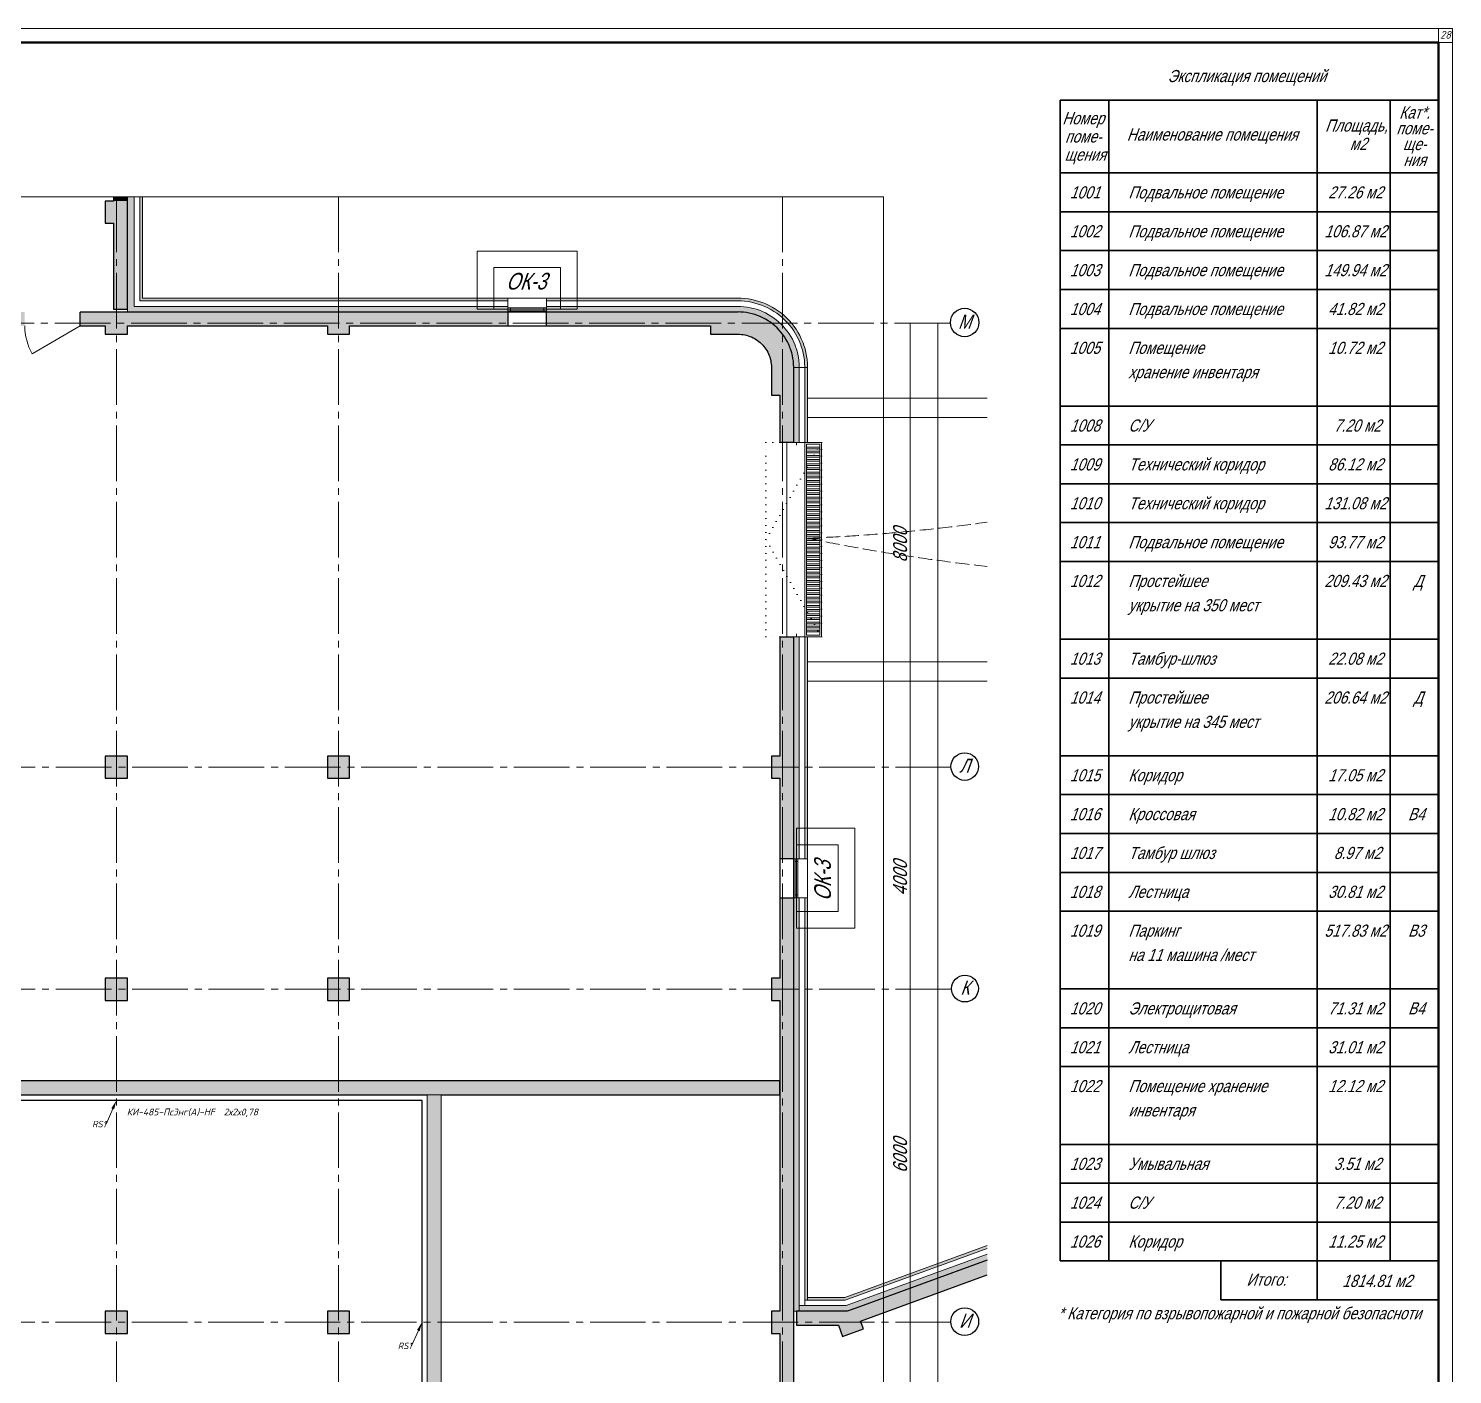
# Model space of a CAD drawing. Header units: millimetres. Extents: x 1949 to 134543, y 1145 to 48705.
# Drawn here: x 28988 to 49509, y 15386 to 34785 of the extents above; entities that cross this region are included whole.
import ezdxf
from ezdxf import colors
from ezdxf.entities.mleader import LeaderData, LeaderLine
from ezdxf.math import Vec2, Vec3

# ---------------------------------------------------------------- set-up
doc = ezdxf.new("R2010")
doc.units = ezdxf.units.MM
for name, pattern in [('CONTINUA', [0]), ('LTYPE_2', [270, 200, -70]), ('LTYPE_5', [1100, 800, -100, 100, -100]), ('LTYPE_9', [100, 0, -100]), ('штриховая', [0.75, 0.5, -0.25])]:
    doc.linetypes.add(name, pattern=pattern)
doc.layers.add('.', color=7, linetype='Continuous', lineweight=50)
for name, color, linetype, lineweight, true_color in [('STANDARD', 18, 'Continuous', 25, 0x000000), ('Общий01', 18, 'Continuous', 13, 0x000000), ('Стена', 18, 'Continuous', 50, 0x000000)]:
    doc.layers.add(name, color=color, linetype=linetype, lineweight=lineweight, true_color=true_color)
doc.layers.add('АГПТ', color=7, linetype='Continuous')
doc.styles.add('ARIAL', font='arial.ttf')
doc.styles.add('ARIALUNICODEMS', font='ARIALUNI.ttf')
doc.styles.add('GOST-2.304_Type-B_italic', font='GOST_Common Italic.ttf')
doc.styles.get("Standard").update_dxf_attribs({"font": 'arial.ttf'})

# ---------------------------------------------------------------- blocks, each defined once
blk = doc.blocks.new('*U220')
at = {"lineweight": 0}
blk.add_lwpolyline([(-1184, -5), (5, -5), (5, 836), (-1184, 836)], close=True, dxfattribs=at)
at = {"color": 0, "linetype": 'Continuous', "lineweight": 50}
blk.add_lwpolyline([(-1164, 831), (0, 831), (0, 0), (-1164, 0)], close=True, dxfattribs=at)

msp = doc.modelspace()

# ---------------------------------------------------------------- hatches: boundary and pattern name
at = {"layer": '.', "lineweight": 15}
h = msp.add_hatch(color=252, dxfattribs=at)
h.dxf.hatch_style = 1
h.paths.add_polyline_path([(34935, 10058), (34735, 10058), (34735, 9738), (34735, 9618), (34935, 9618)])
h.paths.add_polyline_path([(34735, 10058), (34935, 10058), (34935, 11338), (34735, 11338)])
h.paths.add_polyline_path([(34935, 19418), (34735, 19418), (34735, 11338), (34935, 11338)])
at = {"layer": 'Стена', "linetype": 'Continuous', "lineweight": 5}
for points in [[(30415, 32298), (30095, 32298), (30095, 31978), (30415, 31978)], [(30215, 32362), (30215, 32298), (30415, 32298), (30415, 32362)], [(30415, 32362), (30415, 30778), (30511, 30778), (30511, 32362)], [(30591, 32362), (30591, 30898), (30631, 30898), (30631, 32362)], [(30415, 30738), (30415, 31978), (30215, 31978), (30215, 30738)], [(40175, 29907), (40175, 29898), (40215, 29898), (40215, 29907), (40213, 29959), (40209, 30012), (40201, 30063), (40191, 30115), (40179, 30166), (40163, 30216), (40154, 30240), (40145, 30265), (40125, 30313), (40102, 30360), (40077, 30406), (40049, 30451), (40019, 30493), (39987, 30535), (39952, 30574), (39916, 30612), (39878, 30648), (39837, 30681), (39796, 30713), (39752, 30742), (39707, 30769), (39661, 30794), (39614, 30816), (39565, 30835), (39515, 30852), (39465, 30867), (39414, 30879), (39363, 30888), (39311, 30894), (39258, 30898), (39215, 30899), (39215, 30859), (39257, 30858), (39307, 30854), (39357, 30848), (39406, 30839), (39455, 30828), (39503, 30814), (39551, 30798), (39598, 30779), (39643, 30758), (39688, 30734), (39731, 30708), (39772, 30680), (39813, 30650), (39851, 30618), (39888, 30583), (39923, 30547), (39956, 30509), (39987, 30470), (40016, 30428), (40042, 30386), (40067, 30342), (40089, 30297), (40108, 30250), (40117, 30227), (40125, 30203), (40140, 30155), (40152, 30106), (40162, 30057), (40169, 30007), (40173, 29957)], [(30095, 30378), (30415, 30378), (30415, 30698), (30095, 30698)], [(30415, 30498), (33295, 30498), (33295, 30698), (30415, 30698)], [(33295, 30378), (33615, 30378), (33615, 30698), (33295, 30698)], [(38815, 30378), (39215, 30378), (39215, 30698), (38815, 30698)], [(40015, 29905), (40015, 29898), (40095, 29898), (40095, 29906), (40093, 29952), (40089, 29998), (40083, 30044), (40074, 30089), (40063, 30134), (40050, 30178), (40042, 30199), (40034, 30221), (40016, 30263), (39996, 30305), (39973, 30345), (39949, 30384), (39922, 30422), (39894, 30458), (39864, 30493), (39832, 30526), (39798, 30558), (39763, 30587), (39726, 30615), (39688, 30641), (39648, 30665), (39607, 30686), (39566, 30706), (39523, 30723), (39479, 30738), (39435, 30751), (39390, 30761), (39345, 30769), (39299, 30775), (39253, 30778), (39215, 30779), (39215, 30699), (39250, 30698), (39291, 30695), (39333, 30690), (39374, 30683), (39415, 30673), (39455, 30662), (39495, 30648), (39534, 30632), (39572, 30615), (39609, 30595), (39645, 30573), (39679, 30550), (39713, 30525), (39745, 30498), (39776, 30469), (39805, 30439), (39832, 30407), (39858, 30374), (39882, 30340), (39904, 30305), (39925, 30268), (39943, 30230), (39959, 30192), (39966, 30172), (39974, 30152), (39986, 30112), (39996, 30072), (40004, 30030), (40010, 29989), (40014, 29947)], [(40015, 29898), (40015, 29905), (40014, 29947), (40010, 29989), (40004, 30030), (39996, 30072), (39986, 30112), (39974, 30152), (39966, 30172), (39959, 30192), (39943, 30230), (39925, 30268), (39904, 30305), (39882, 30340), (39858, 30374), (39832, 30407), (39805, 30439), (39776, 30469), (39745, 30498), (39713, 30525), (39679, 30550), (39645, 30573), (39609, 30595), (39572, 30615), (39534, 30632), (39495, 30648), (39455, 30662), (39415, 30673), (39374, 30683), (39333, 30690), (39291, 30695), (39250, 30698), (39215, 30699), (39215, 30378), (39236, 30378), (39261, 30376), (39286, 30373), (39310, 30369), (39335, 30363), (39359, 30356), (39383, 30348), (39406, 30339), (39429, 30328), (39451, 30316), (39473, 30303), (39494, 30289), (39514, 30274), (39533, 30258), (39551, 30241), (39569, 30223), (39585, 30204), (39601, 30184), (39615, 30163), (39628, 30142), (39641, 30120), (39652, 30097), (39661, 30074), (39666, 30063), (39670, 30051), (39677, 30027), (39684, 30002), (39688, 29978), (39692, 29953), (39694, 29928), (39695, 29903), (39695, 29898)], [(39695, 29898), (39695, 29498), (40015, 29498), (40015, 29898)], [(30095, 23978), (30415, 23978), (30415, 24298), (30095, 24298)], [(33295, 23978), (33615, 23978), (33615, 24298), (33295, 24298)], [(39695, 23978), (40015, 23978), (40015, 24298), (39695, 24298)], [(30095, 20778), (30415, 20778), (30415, 21098), (30095, 21098)], [(33295, 20778), (33615, 20778), (33615, 21098), (33295, 21098)], [(39695, 20778), (40015, 20778), (40015, 21098), (39695, 21098)], [(39815, 16298), (40015, 16298), (40015, 20778), (39815, 20778)], [(27695, 19418), (39815, 19418), (39815, 19618), (27695, 19618)], [(42804, 17203), (42804, 17213), (42804, 17246), (40751, 16498), (40758, 16458)], [(42804, 17033), (42804, 17052), (42804, 17118), (40772, 16378), (40787, 16298)], [(40815, 16096), (42804, 16820), (42804, 17033), (40815, 16309)], [(40215, 16458), (40758, 16458), (40751, 16498), (40215, 16498)], [(30095, 15978), (30415, 15978), (30415, 16298), (30095, 16298)], [(33295, 15978), (33615, 15978), (33615, 16298), (33295, 16298)], [(39695, 15978), (40015, 15978), (40015, 16298), (39695, 16298)], [(40815, 16298), (40055, 16298), (40055, 16098), (40815, 16098)], [(40095, 16298), (40787, 16298), (40772, 16378), (40095, 16378)], [(40015, 11498), (40015, 15978), (39815, 15978), (39815, 11498)]]:
    msp.add_hatch(color=252, dxfattribs=at).paths.add_polyline_path(points)
h = msp.add_hatch(color=252, dxfattribs=at)
h.paths.add_polyline_path([(30591, 30858), (35895, 30858), (35895, 30898), (30591, 30898)])
h.paths.add_polyline_path([(36455, 30898), (36455, 30858), (39215, 30858), (39215, 30898)])
h = msp.add_hatch(color=252, dxfattribs=at)
h.paths.add_polyline_path([(25615, 30498), (28935, 30498), (28935, 30698), (25615, 30698)])
h.paths.add_polyline_path([(29735, 30698), (29735, 30498), (30095, 30498), (30095, 30698)])
h = msp.add_hatch(color=252, dxfattribs=at)
h.paths.add_polyline_path([(30415, 30698), (35895, 30698), (35895, 30778), (30415, 30778)])
h.paths.add_polyline_path([(36455, 30778), (36455, 30698), (39215, 30698), (39215, 30778)])
h = msp.add_hatch(color=252, dxfattribs=at)
h.paths.add_polyline_path([(36455, 30498), (38815, 30498), (38815, 30698), (36455, 30698)])
h.paths.add_polyline_path([(35895, 30498), (35895, 30698), (33615, 30698), (33615, 30498)])
h = msp.add_hatch(color=252, dxfattribs=at)
h.paths.add_polyline_path([(40015, 22258), (40015, 16298), (40095, 16298), (40095, 22258)])
h.paths.add_polyline_path([(40095, 28819), (40095, 29898), (40015, 29898), (40015, 28819)])
h.paths.add_polyline_path([(40095, 22818), (40095, 26019), (40015, 26019), (40015, 22818)])
h = msp.add_hatch(color=252, dxfattribs=at)
h.paths.add_polyline_path([(40175, 22258), (40175, 16458), (40215, 16458), (40215, 22258)])
h.paths.add_polyline_path([(40175, 28819), (40215, 28819), (40215, 29898), (40175, 29898)])
h.paths.add_polyline_path([(40215, 22818), (40215, 26019), (40175, 26019), (40175, 22818)])
h = msp.add_hatch(color=252, dxfattribs=at)
h.paths.add_polyline_path([(40015, 26019), (39815, 26019), (39815, 24298), (40015, 24298)])
h.paths.add_polyline_path([(40015, 28819), (40015, 29498), (39815, 29498), (39815, 28819)])
h = msp.add_hatch(color=252, dxfattribs=at)
h.paths.add_polyline_path([(40015, 23978), (39815, 23978), (39815, 22818), (40015, 22818)])
h.paths.add_polyline_path([(40015, 21098), (40015, 22258), (39815, 22258), (39815, 21098)])
h = msp.add_hatch(color=252, dxfattribs=at)
h.paths.add_polyline_path([(40719, 15933), (41020, 16043), (40979, 16156), (40815, 16096), (40815, 16098), (40659, 16098)])
h.paths.add_polyline_path([(40787, 16298), (40815, 16298), (40815, 16309)])

# ---------------------------------------------------------------- linework, layer by layer
at = {"layer": 'STANDARD', "color": 252, "linetype": 'Continuous', "lineweight": 35}
for p, q in [((43857, 33753), (43857, 17023)), ((43857, 33753), (49309, 33753)), ((44557, 33753), (44557, 17023)), ((47559, 33753), (47559, 17023)), ((48609, 17023), (48609, 33753)), ((49309, 17023), (49309, 33753)), ((43857, 32703), (49309, 32703)), ((43857, 32143), (49309, 32143)), ((43857, 31583), (49309, 31583)), ((43857, 31023), (49309, 31023)), ((43857, 30463), (49309, 30463)), ((43857, 29343), (49309, 29343)), ((43857, 28783), (49309, 28783)), ((43857, 28223), (49309, 28223)), ((43857, 27663), (49309, 27663)), ((43857, 27103), (49309, 27103)), ((43857, 25983), (49309, 25983)), ((43857, 25423), (49309, 25423)), ((43857, 24303), (49309, 24303)), ((43857, 23743), (49309, 23743)), ((43857, 23183), (49309, 23183)), ((43857, 22623), (49309, 22623)), ((43857, 22063), (49309, 22063)), ((43857, 20943), (49309, 20943)), ((43857, 20383), (49309, 20383)), ((43857, 19823), (49309, 19823)), ((43857, 18703), (49309, 18703)), ((43857, 18143), (49309, 18143)), ((43857, 17583), (49309, 17583)), ((43857, 17023), (49309, 17023))]:
    msp.add_line(p, q, dxfattribs=at)
at = {"layer": 'STANDARD', "color": 252, "linetype": 'Continuous', "lineweight": 5}
for p, q in [((28764, 32359), (41308, 32359)), ((41308, 32359), (41308, 9315)), ((35455, 30738), (35455, 31578)), ((35455, 31578), (36895, 31578)), ((36895, 31578), (36895, 30738)), ((35695, 31338), (36655, 31338)), ((35695, 30738), (35695, 31338)), ((36655, 31338), (36655, 30738)), ((36895, 30738), (35455, 30738)), ((42804, 29459), (40215, 29459)), ((40215, 29179), (42804, 29179)), ((40175, 28819), (40415, 28819)), ((40175, 26019), (40175, 28819)), ((40199, 26043), (40199, 28795)), ((40199, 28795), (40391, 28795)), ((40199, 28751), (40391, 28751)), ((40391, 28795), (40391, 26043)), ((40415, 26019), (40415, 28819)), ((40199, 28727), (40391, 28727)), ((40199, 28691), (40391, 28691)), ((40199, 28667), (40391, 28667)), ((40199, 28631), (40391, 28631)), ((40199, 28607), (40391, 28607)), ((40199, 28571), (40391, 28571)), ((40199, 28547), (40391, 28547)), ((40199, 28511), (40391, 28511)), ((40199, 28487), (40391, 28487)), ((40199, 28451), (40391, 28451)), ((40199, 28427), (40391, 28427)), ((40199, 28391), (40391, 28391)), ((40199, 28367), (40391, 28367)), ((40199, 28331), (40391, 28331)), ((40199, 28307), (40391, 28307)), ((40199, 28271), (40391, 28271)), ((40199, 28247), (40391, 28247)), ((40199, 28211), (40391, 28211)), ((40199, 28187), (40391, 28187)), ((40199, 28151), (40391, 28151)), ((40199, 28127), (40391, 28127)), ((40199, 28091), (40391, 28091)), ((40199, 28067), (40391, 28067)), ((40199, 28031), (40391, 28031)), ((40199, 28007), (40391, 28007)), ((40199, 27971), (40391, 27971)), ((40199, 27947), (40391, 27947)), ((40199, 27911), (40391, 27911)), ((40199, 27887), (40391, 27887)), ((40199, 27851), (40391, 27851)), ((40199, 27827), (40391, 27827)), ((40199, 27791), (40391, 27791)), ((40199, 27767), (40391, 27767)), ((40199, 27731), (40391, 27731)), ((40199, 27707), (40391, 27707)), ((40199, 27671), (40391, 27671)), ((40199, 27647), (40391, 27647)), ((40199, 27611), (40391, 27611)), ((40199, 27587), (40391, 27587)), ((40199, 27551), (40391, 27551)), ((40199, 27527), (40391, 27527)), ((40199, 27491), (40391, 27491)), ((40199, 27467), (40391, 27467)), ((40199, 27431), (40391, 27431)), ((40199, 27407), (40391, 27407)), ((40199, 27371), (40391, 27371)), ((40199, 27347), (40391, 27347)), ((40199, 27311), (40391, 27311)), ((40199, 27287), (40391, 27287)), ((40199, 27251), (40391, 27251)), ((40199, 27227), (40391, 27227)), ((40199, 27191), (40391, 27191)), ((40199, 27167), (40391, 27167)), ((40199, 27131), (40391, 27131)), ((40199, 27107), (40391, 27107)), ((40199, 27071), (40391, 27071)), ((40199, 27047), (40391, 27047)), ((40199, 27011), (40391, 27011)), ((40199, 26987), (40391, 26987)), ((40199, 26951), (40391, 26951)), ((40199, 26927), (40391, 26927)), ((40199, 26891), (40391, 26891)), ((40199, 26867), (40391, 26867)), ((40199, 26831), (40391, 26831)), ((40199, 26807), (40391, 26807)), ((40199, 26771), (40391, 26771)), ((40199, 26747), (40391, 26747)), ((40199, 26711), (40391, 26711)), ((40199, 26687), (40391, 26687)), ((40199, 26651), (40391, 26651)), ((40199, 26627), (40391, 26627)), ((40199, 26591), (40391, 26591)), ((40199, 26567), (40391, 26567)), ((40199, 26531), (40391, 26531)), ((40199, 26507), (40391, 26507)), ((40199, 26471), (40391, 26471)), ((40199, 26447), (40391, 26447)), ((40199, 26411), (40391, 26411)), ((40199, 26387), (40391, 26387)), ((40199, 26351), (40391, 26351)), ((40199, 26327), (40391, 26327)), ((40199, 26291), (40391, 26291)), ((40199, 26267), (40391, 26267)), ((40199, 26231), (40391, 26231)), ((40199, 26207), (40391, 26207)), ((40199, 26171), (40391, 26171)), ((40199, 26147), (40391, 26147)), ((40199, 26111), (40391, 26111)), ((40199, 26087), (40391, 26087)), ((40175, 26019), (40415, 26019)), ((40391, 26043), (40199, 26043)), ((42804, 25659), (40215, 25659)), ((40215, 25379), (42804, 25379)), ((40055, 21818), (40055, 23258)), ((40055, 23258), (40895, 23258)), ((40895, 23258), (40895, 21818)), ((40655, 23018), (40055, 23018)), ((40655, 22058), (40655, 23018)), ((40055, 22058), (40655, 22058)), ((40055, 21818), (40055, 22058)), ((40895, 21818), (40055, 21818))]:
    msp.add_line(p, q, dxfattribs=at)
at = {"layer": 'STANDARD', "color": 252, "linetype": 'LTYPE_2', "lineweight": 5}
for centre, radius, start, end in [((39203, 53372), 25953, 272.2346, 277.9767), ((45738, 54236), 27361, 258.3548, 263.8458)]:
    msp.add_arc(centre, radius, start, end, dxfattribs=at)
at = {"layer": 'АГПТ', "lineweight": 15}
msp.add_lwpolyline([(49309, 34585), (49509, 34585), (49509, 34785), (49309, 34785)], close=True, dxfattribs=at)
at = {"layer": 'АГПТ', "color": 6}
msp.add_lwpolyline([(39603, 10058), (39603, 9776), (34659, 9776), (34659, 19335), (27779, 19335), (27779, 17448), (18219, 17448), (18219, 19339), (9231, 19339), (9231, 21495), (9550, 21495)], dxfattribs=at)
at = {"layer": 'АГПТ', "color": 252, "lineweight": 15}
msp.add_lwpolyline([(34935, 9618), (34735, 9618), (34735, 19418), (34935, 19418)], close=True, dxfattribs=at)
at = {"layer": 'Общий01', "color": 252, "linetype": 'LTYPE_5', "lineweight": 5}
for p, q in [((30255, 32362), (30255, 4781)), ((33455, 32362), (33455, 4781)), ((33455, 32362), (33455, 4781)), ((39855, 32362), (39855, 4781)), ((42268, 30538), (4416, 30538)), ((42284, 24138), (4416, 24138)), ((42284, 20938), (4416, 20938)), ((42280, 16138), (4416, 16138))]:
    msp.add_line(p, q, dxfattribs=at)
at = {"layer": 'Общий01', "color": 252, "linetype": 'Continuous', "lineweight": 5}
for p, q in [((41692, 11338), (41692, 30538)), ((42092, 5898), (42092, 30538))]:
    msp.add_line(p, q, dxfattribs=at)
at = {"layer": 'Общий01', "color": 252, "linetype": 'Continuous', "lineweight": 35}
for p, q in [((49309, 16463), (49309, 17583)), ((46168, 17023), (46168, 16463)), ((47559, 17023), (47559, 16463)), ((49309, 16463), (46168, 16463))]:
    msp.add_line(p, q, dxfattribs=at)
at = {"layer": 'Общий01', "color": 252, "linetype": 'Continuous', "lineweight": 25}
for centre, radius in [((42478, 30548), 205), ((42480, 24148), 199), ((42483, 20948), 193), ((42480, 16148), 200)]:
    msp.add_circle(centre, radius, dxfattribs=at)
at = {"layer": 'Стена', "color": 252, "linetype": 'Continuous', "lineweight": 25}
for p, q in [((30215, 32298), (30095, 32298)), ((30095, 32298), (30095, 31978)), ((30215, 32362), (30215, 32298)), ((30415, 32298), (30415, 32362)), ((30415, 31978), (30415, 32298)), ((30095, 31978), (30215, 31978)), ((30215, 31978), (30215, 30738)), ((30415, 30738), (30415, 31978)), ((29735, 30498), (29735, 30698)), ((30095, 30698), (29735, 30698)), ((30415, 30698), (30095, 30698)), ((30215, 30738), (30415, 30738)), ((33295, 30698), (30415, 30698)), ((33615, 30698), (33295, 30698)), ((35895, 30698), (33615, 30698)), ((35895, 30698), (35895, 30498)), ((38815, 30698), (35895, 30698)), ((36455, 30498), (36455, 30698)), ((39215, 30698), (38815, 30698)), ((39250, 30698), (39215, 30699)), ((39215, 30699), (39215, 30698)), ((39291, 30695), (39250, 30698)), ((39333, 30690), (39291, 30695)), ((39374, 30683), (39333, 30690)), ((39415, 30673), (39374, 30683)), ((39455, 30662), (39415, 30673)), ((39495, 30648), (39455, 30662)), ((39534, 30632), (39495, 30648)), ((39572, 30615), (39534, 30632)), ((39609, 30595), (39572, 30615)), ((39645, 30573), (39609, 30595)), ((29735, 30498), (30095, 30498)), ((30095, 30498), (30095, 30378)), ((30095, 30378), (30415, 30378)), ((30415, 30498), (33295, 30498)), ((30415, 30378), (30415, 30498)), ((33295, 30498), (33295, 30378)), ((33295, 30378), (33615, 30378)), ((33615, 30498), (35895, 30498)), ((33615, 30378), (33615, 30498)), ((35895, 30498), (36455, 30498)), ((36455, 30498), (38815, 30498)), ((38815, 30498), (38815, 30378)), ((38815, 30378), (39215, 30378)), ((39215, 30378), (39236, 30378)), ((39215, 30378), (39215, 30378)), ((39236, 30378), (39261, 30376)), ((39261, 30376), (39286, 30373)), ((39286, 30373), (39310, 30369)), ((39679, 30550), (39645, 30573)), ((39713, 30525), (39679, 30550)), ((39745, 30498), (39713, 30525)), ((39776, 30469), (39745, 30498)), ((39805, 30439), (39776, 30469)), ((39832, 30407), (39805, 30439)), ((39858, 30374), (39832, 30407)), ((39882, 30340), (39858, 30374)), ((39310, 30369), (39335, 30363)), ((39335, 30363), (39359, 30356)), ((39359, 30356), (39383, 30348)), ((39383, 30348), (39406, 30339)), ((39406, 30339), (39429, 30328)), ((39429, 30328), (39451, 30316)), ((39451, 30316), (39473, 30303)), ((39473, 30303), (39494, 30289)), ((39494, 30289), (39514, 30274)), ((39514, 30274), (39533, 30258)), ((39533, 30258), (39551, 30241)), ((39551, 30241), (39569, 30223)), ((39569, 30223), (39585, 30204)), ((39585, 30204), (39601, 30184)), ((39601, 30184), (39615, 30163)), ((39904, 30305), (39882, 30340)), ((39925, 30268), (39904, 30305)), ((39943, 30230), (39925, 30268)), ((39959, 30192), (39943, 30230)), ((39966, 30172), (39959, 30192)), ((39974, 30152), (39966, 30172)), ((39615, 30163), (39628, 30142)), ((39628, 30142), (39641, 30120)), ((39641, 30120), (39652, 30097)), ((39652, 30097), (39661, 30074)), ((39661, 30074), (39666, 30063)), ((39666, 30063), (39670, 30051)), ((39670, 30051), (39677, 30027)), ((39677, 30027), (39684, 30002)), ((39684, 30002), (39688, 29978)), ((39688, 29978), (39692, 29953)), ((39986, 30112), (39974, 30152)), ((39996, 30072), (39986, 30112)), ((40004, 30030), (39996, 30072)), ((40010, 29989), (40004, 30030)), ((40014, 29947), (40010, 29989)), ((39692, 29953), (39694, 29928)), ((39694, 29928), (39695, 29903)), ((39695, 29903), (39695, 29898)), ((39695, 29898), (39695, 29498)), ((39695, 29898), (39695, 29898)), ((40015, 29905), (40014, 29947)), ((40015, 29898), (40015, 29905)), ((40015, 29898), (40015, 29898)), ((40015, 29498), (40015, 29898)), ((39695, 29498), (39815, 29498)), ((39815, 29498), (39815, 28819)), ((40015, 28819), (40015, 29498)), ((40015, 28819), (39815, 28819)), ((39815, 26019), (40015, 26019)), ((39815, 26019), (39815, 24298)), ((40015, 24298), (40015, 26019)), ((30415, 24298), (30095, 24298)), ((30095, 24298), (30095, 23978)), ((30415, 23978), (30415, 24298)), ((33615, 24298), (33295, 24298)), ((33295, 24298), (33295, 23978)), ((33615, 23978), (33615, 24298)), ((39815, 24298), (39695, 24298)), ((39695, 24298), (39695, 23978)), ((40015, 23978), (40015, 24298)), ((30095, 23978), (30415, 23978)), ((33295, 23978), (33615, 23978)), ((39695, 23978), (39815, 23978)), ((39815, 23978), (39815, 22818)), ((40015, 22258), (40015, 23978)), ((40015, 22818), (39815, 22818)), ((39815, 22818), (39815, 22258)), ((39815, 22258), (40015, 22258)), ((39815, 22258), (39815, 21098)), ((40015, 21098), (40015, 22258)), ((30415, 21098), (30095, 21098)), ((30095, 21098), (30095, 20778)), ((30415, 20778), (30415, 21098)), ((33615, 21098), (33295, 21098)), ((33295, 21098), (33295, 20778)), ((33615, 20778), (33615, 21098)), ((39815, 21098), (39695, 21098)), ((39695, 21098), (39695, 20778)), ((40015, 20778), (40015, 21098)), ((30095, 20778), (30415, 20778)), ((33295, 20778), (33615, 20778)), ((39695, 20778), (39815, 20778)), ((39815, 20778), (39815, 16298)), ((40015, 16298), (40015, 20778)), ((39815, 19618), (27695, 19618)), ((39815, 19418), (39815, 19618)), ((27695, 19418), (34735, 19418)), ((34935, 19418), (39815, 19418)), ((42804, 17033), (40910, 16343)), ((40979, 16156), (42804, 16820)), ((30415, 16298), (30095, 16298)), ((30095, 16298), (30095, 15978)), ((30415, 15978), (30415, 16298)), ((33615, 16298), (33295, 16298)), ((33295, 16298), (33295, 15978)), ((33615, 15978), (33615, 16298)), ((39815, 16298), (39695, 16298)), ((39695, 16298), (39695, 15978)), ((40015, 15978), (40015, 16298)), ((40787, 16298), (40055, 16298)), ((40055, 16298), (40055, 16098)), ((40815, 16309), (40787, 16298)), ((40910, 16343), (40815, 16309)), ((40055, 16098), (40659, 16098)), ((40659, 16098), (40719, 15933)), ((40719, 15933), (41020, 16043)), ((41020, 16043), (40979, 16156)), ((30095, 15978), (30415, 15978)), ((33295, 15978), (33615, 15978)), ((39695, 15978), (39815, 15978)), ((39815, 15978), (39815, 11498)), ((40015, 11498), (40015, 15978))]:
    msp.add_line(p, q, dxfattribs=at)
at = {"layer": 'Стена', "color": 252, "linetype": 'Continuous', "lineweight": 13}
for p, q in [((30415, 32362), (30415, 30898)), ((30511, 30898), (30511, 32362)), ((30591, 32362), (30591, 30898)), ((30591, 30898), (30591, 32362)), ((30631, 30898), (30631, 32362)), ((30415, 30898), (30415, 30858)), ((30415, 30858), (30415, 30778)), ((30511, 30858), (30511, 30898)), ((30511, 30858), (30511, 30778)), ((30591, 30898), (30591, 30858)), ((30591, 30858), (30591, 30898)), ((30591, 30858), (35895, 30858)), ((35895, 30858), (30591, 30858)), ((35895, 30898), (30631, 30898)), ((35895, 30898), (35895, 30858)), ((35895, 30858), (35895, 30778)), ((36455, 30858), (36455, 30898)), ((39215, 30898), (36455, 30898)), ((36455, 30858), (39215, 30858)), ((39215, 30858), (36455, 30858)), ((36455, 30778), (36455, 30858)), ((39258, 30898), (39215, 30899)), ((39215, 30899), (39215, 30898)), ((39215, 30858), (39215, 30859)), ((39215, 30859), (39257, 30858)), ((39257, 30858), (39215, 30859)), ((39215, 30859), (39215, 30858)), ((39257, 30858), (39307, 30854)), ((39307, 30854), (39257, 30858)), ((39311, 30894), (39258, 30898)), ((39307, 30854), (39357, 30848)), ((39357, 30848), (39307, 30854)), ((39363, 30888), (39311, 30894)), ((39357, 30848), (39406, 30839)), ((39406, 30839), (39357, 30848)), ((39414, 30879), (39363, 30888)), ((39406, 30839), (39455, 30828)), ((39455, 30828), (39406, 30839)), ((39465, 30867), (39414, 30879)), ((39455, 30828), (39503, 30814)), ((39503, 30814), (39455, 30828)), ((39515, 30852), (39465, 30867)), ((39503, 30814), (39551, 30798)), ((39551, 30798), (39503, 30814)), ((39565, 30835), (39515, 30852)), ((39551, 30798), (39598, 30779)), ((39598, 30779), (39551, 30798)), ((39614, 30816), (39565, 30835)), ((39661, 30794), (39614, 30816)), ((39707, 30769), (39661, 30794)), ((30415, 30778), (30415, 30698)), ((30415, 30698), (35895, 30698)), ((35895, 30778), (30511, 30778)), ((35895, 30778), (35895, 30698)), ((36455, 30698), (36455, 30778)), ((39215, 30778), (36455, 30778)), ((36455, 30778), (39215, 30778)), ((36455, 30698), (39215, 30698)), ((39215, 30779), (39253, 30778)), ((39215, 30779), (39215, 30778)), ((39215, 30698), (39215, 30699)), ((39215, 30699), (39250, 30698)), ((39250, 30698), (39291, 30695)), ((39299, 30775), (39253, 30778)), ((39291, 30695), (39333, 30690)), ((39299, 30775), (39345, 30769)), ((39333, 30690), (39374, 30683)), ((39390, 30761), (39345, 30769)), ((39374, 30683), (39415, 30673)), ((39390, 30761), (39435, 30751)), ((39415, 30673), (39455, 30662)), ((39435, 30751), (39479, 30738)), ((39455, 30662), (39495, 30648)), ((39479, 30738), (39523, 30723)), ((39495, 30648), (39534, 30632)), ((39566, 30706), (39523, 30723)), ((39534, 30632), (39572, 30615)), ((39607, 30686), (39566, 30706)), ((39572, 30615), (39609, 30595)), ((39598, 30779), (39643, 30758)), ((39643, 30758), (39598, 30779)), ((39648, 30665), (39607, 30686)), ((39609, 30595), (39645, 30573)), ((39643, 30758), (39688, 30734)), ((39688, 30734), (39643, 30758)), ((39688, 30641), (39648, 30665)), ((39688, 30734), (39731, 30708)), ((39731, 30708), (39688, 30734)), ((39726, 30615), (39688, 30641)), ((39752, 30742), (39707, 30769)), ((39726, 30615), (39763, 30587)), ((39731, 30708), (39772, 30680)), ((39772, 30680), (39731, 30708)), ((39796, 30713), (39752, 30742)), ((39798, 30558), (39763, 30587)), ((39772, 30680), (39813, 30650)), ((39813, 30650), (39772, 30680)), ((39837, 30681), (39796, 30713)), ((39813, 30650), (39851, 30618)), ((39851, 30618), (39813, 30650)), ((39878, 30648), (39837, 30681)), ((39851, 30618), (39888, 30583)), ((39888, 30583), (39851, 30618)), ((39916, 30612), (39878, 30648)), ((39888, 30583), (39923, 30547)), ((39923, 30547), (39888, 30583)), ((39952, 30574), (39916, 30612)), ((39645, 30573), (39679, 30550)), ((39679, 30550), (39713, 30525)), ((39713, 30525), (39745, 30498)), ((39745, 30498), (39776, 30469)), ((39776, 30469), (39805, 30439)), ((39832, 30526), (39798, 30558)), ((39805, 30439), (39832, 30407)), ((39832, 30526), (39864, 30493)), ((39832, 30407), (39858, 30374)), ((39858, 30374), (39882, 30340)), ((39864, 30493), (39894, 30458)), ((39894, 30458), (39922, 30422)), ((39922, 30422), (39949, 30384)), ((39923, 30547), (39956, 30509)), ((39956, 30509), (39923, 30547)), ((39973, 30345), (39949, 30384)), ((39987, 30535), (39952, 30574)), ((39956, 30509), (39987, 30470)), ((39987, 30470), (39956, 30509)), ((40019, 30493), (39987, 30535)), ((39987, 30470), (40016, 30428)), ((40016, 30428), (39987, 30470)), ((40016, 30428), (40042, 30386)), ((40042, 30386), (40016, 30428)), ((40049, 30451), (40019, 30493)), ((40042, 30386), (40067, 30342)), ((40067, 30342), (40042, 30386)), ((40077, 30406), (40049, 30451)), ((40102, 30360), (40077, 30406)), ((39882, 30340), (39904, 30305)), ((39904, 30305), (39925, 30268)), ((39925, 30268), (39943, 30230)), ((39943, 30230), (39959, 30192)), ((39959, 30192), (39966, 30172)), ((39966, 30172), (39974, 30152)), ((39996, 30305), (39973, 30345)), ((40016, 30263), (39996, 30305)), ((40034, 30221), (40016, 30263)), ((40042, 30199), (40034, 30221)), ((40050, 30178), (40042, 30199)), ((40050, 30178), (40063, 30134)), ((40067, 30342), (40089, 30297)), ((40089, 30297), (40067, 30342)), ((40089, 30297), (40108, 30250)), ((40108, 30250), (40089, 30297)), ((40125, 30313), (40102, 30360)), ((40108, 30250), (40117, 30227)), ((40117, 30227), (40108, 30250)), ((40117, 30227), (40125, 30203)), ((40125, 30203), (40117, 30227)), ((40145, 30265), (40125, 30313)), ((40125, 30203), (40140, 30155)), ((40140, 30155), (40125, 30203)), ((40154, 30240), (40145, 30265)), ((40163, 30216), (40154, 30240)), ((40179, 30166), (40163, 30216)), ((40191, 30115), (40179, 30166)), ((39974, 30152), (39986, 30112)), ((39986, 30112), (39996, 30072)), ((39996, 30072), (40004, 30030)), ((40004, 30030), (40010, 29989)), ((40010, 29989), (40014, 29947)), ((40063, 30134), (40074, 30089)), ((40083, 30044), (40074, 30089)), ((40083, 30044), (40089, 29998)), ((40089, 29998), (40093, 29952)), ((40140, 30155), (40152, 30106)), ((40152, 30106), (40140, 30155)), ((40152, 30106), (40162, 30057)), ((40162, 30057), (40152, 30106)), ((40162, 30057), (40169, 30007)), ((40169, 30007), (40162, 30057)), ((40169, 30007), (40173, 29957)), ((40173, 29957), (40169, 30007)), ((40201, 30063), (40191, 30115)), ((40209, 30012), (40201, 30063)), ((40213, 29959), (40209, 30012)), ((40014, 29947), (40015, 29905)), ((40015, 29905), (40015, 29898)), ((40015, 29898), (40095, 29898)), ((40015, 29898), (40015, 28819)), ((40095, 29898), (40015, 29898)), ((40095, 29906), (40093, 29952)), ((40095, 29898), (40095, 29906)), ((40095, 29898), (40175, 29898)), ((40095, 28819), (40095, 29898)), ((40095, 29898), (40095, 28819)), ((40175, 29898), (40095, 29898)), ((40173, 29957), (40175, 29907)), ((40175, 29907), (40173, 29957)), ((40175, 29907), (40175, 29898)), ((40175, 29898), (40175, 29907)), ((40175, 29898), (40215, 29898)), ((40175, 29898), (40175, 28819)), ((40215, 29898), (40175, 29898)), ((40175, 28819), (40175, 29898)), ((40215, 29907), (40213, 29959)), ((40215, 29898), (40215, 29907)), ((40215, 28819), (40215, 29898)), ((40095, 28819), (40015, 28819)), ((40175, 28819), (40095, 28819)), ((40215, 28819), (40175, 28819)), ((40015, 26019), (40095, 26019)), ((40015, 26019), (40015, 22818)), ((40095, 26019), (40095, 22818)), ((40095, 26019), (40175, 26019)), ((40175, 26019), (40215, 26019)), ((40175, 26019), (40175, 22818)), ((40175, 22818), (40175, 26019)), ((40215, 22818), (40215, 26019)), ((40095, 22818), (40015, 22818)), ((40175, 22818), (40095, 22818)), ((40215, 22818), (40175, 22818)), ((40015, 22258), (40095, 22258)), ((40015, 22258), (40015, 16298)), ((40095, 16378), (40095, 22258)), ((40095, 22258), (40175, 22258)), ((40175, 22258), (40215, 22258)), ((40175, 22258), (40175, 16458)), ((40175, 16458), (40175, 22258)), ((40215, 16458), (40215, 22258)), ((42804, 17246), (40751, 16498)), ((40758, 16458), (42804, 17203)), ((42804, 17203), (40758, 16458)), ((42804, 17118), (40772, 16378)), ((40787, 16298), (42804, 17033)), ((40175, 16458), (40215, 16458)), ((40215, 16458), (40175, 16458)), ((40175, 16458), (40175, 16378)), ((40751, 16498), (40215, 16498)), ((40215, 16498), (40215, 16458)), ((40215, 16458), (40758, 16458)), ((40758, 16458), (40215, 16458)), ((40015, 16298), (40095, 16298)), ((40175, 16378), (40095, 16378)), ((40095, 16378), (40095, 16298)), ((40095, 16298), (40787, 16298)), ((40772, 16378), (40175, 16378))]:
    msp.add_line(p, q, dxfattribs=at)
at = {"layer": 'Стена', "color": 252, "linetype": 'Continuous', "lineweight": 5}
for p, q in [((36455, 30898), (35895, 30898)), ((35895, 30758), (35935, 30758)), ((35895, 30718), (35895, 30758)), ((36455, 30758), (35895, 30758)), ((35935, 30718), (35895, 30718)), ((36455, 30718), (35895, 30718)), ((35895, 30698), (36455, 30698)), ((35935, 30758), (35935, 30718)), ((36455, 30758), (36415, 30758)), ((36415, 30758), (36415, 30718)), ((36415, 30718), (36455, 30718)), ((36455, 30718), (36455, 30758)), ((29735, 30498), (29042, 30098)), ((39915, 26019), (39915, 28819)), ((40055, 28819), (40055, 28779)), ((40055, 26059), (40055, 26019)), ((40015, 22818), (40015, 22258)), ((40035, 22778), (40035, 22818)), ((40035, 22818), (40075, 22818)), ((40035, 22258), (40035, 22818)), ((40075, 22778), (40035, 22778)), ((40075, 22818), (40075, 22778)), ((40075, 22258), (40075, 22818)), ((40215, 22258), (40215, 22818)), ((40075, 22298), (40035, 22298)), ((40035, 22298), (40035, 22258)), ((40035, 22258), (40075, 22258)), ((40075, 22258), (40075, 22298))]:
    msp.add_line(p, q, dxfattribs=at)
at = {"layer": 'Стена', "color": 252, "linetype": 'LTYPE_9', "lineweight": 5}
for p, q in [((39615, 26019), (39615, 28819)), ((39615, 28819), (40415, 28819)), ((39615, 27419), (40415, 28819)), ((40415, 28819), (40415, 26019)), ((40415, 26019), (39615, 27419)), ((40415, 26019), (39615, 26019))]:
    msp.add_line(p, q, dxfattribs=at)
at = {"layer": 'Стена', "color": 252, "linetype": 'Continuous', "lineweight": 15}
for p, q in [((34735, 19418), (34735, 9618)), ((34935, 9618), (34935, 19418))]:
    msp.add_line(p, q, dxfattribs=at)
at = {"layer": 'Стена', "color": 252, "linetype": 'Continuous', "lineweight": 5}
msp.add_arc((29735, 30498), 800, 180, 210, dxfattribs=at)

# ---------------------------------------------------------------- block references
at = {"xscale": 40, "yscale": 40, "zscale": 40}
msp.add_blockref('*U220', (49309, 1345), dxfattribs=at)

# ---------------------------------------------------------------- texts
at = {"layer": 'STANDARD', "color": 252, "linetype": 'Continuous', "lineweight": 35, "style": 'ARIAL', "oblique": 20, "width": 0.8}
for s, p in [('Экспликация помещений', (45402, 34012)), ('Кат*.', (48739, 33487)), ('Номер ', (43885, 33404)), ('Площадь, ', (47672, 33299)), ('поме- ', (43925, 33141)), ('Наименование помещения', (44815, 33170)), ('поме-', (48698, 33259)), ('м2', (48029, 33036)), ('ще-', (48793, 33032)), ('щения', (43918, 32879)), ('ния', (48800, 32804))]:
    msp.add_text(s, height=175, dxfattribs=at).set_placement(p)
at = {"layer": 'STANDARD', "color": 252, "linetype": 'Continuous', "lineweight": 5, "style": 'ARIAL', "oblique": 20, "width": 0.8}
for s, p in [('   1001', (43830, 32335)), ('Подвальное помещение', (44837, 32335)), (' 27.26 м2', (47661, 32335)), ('   1002', (43830, 31775)), ('Подвальное помещение', (44837, 31775)), (' 106.87 м2', (47607, 31775)), ('   1003', (43830, 31215)), ('Подвальное помещение', (44837, 31215)), (' 149.94 м2', (47607, 31215)), ('   1004', (43830, 30655)), ('Подвальное помещение', (44837, 30655)), (' 41.82 м2', (47661, 30655)), ('   1005', (43830, 30095)), ('Помещение ', (44837, 30095)), (' 10.72 м2', (47661, 30095)), ('хранение инвентаря', (44837, 29745)), ('   1008', (43830, 28975)), ('С/У', (44837, 28975)), ('  7.20 м2', (47689, 28975)), ('   1009', (43830, 28415)), ('Технический коридор', (44837, 28415)), (' 86.12 м2', (47661, 28415)), ('   1010', (43830, 27855)), ('Технический коридор', (44837, 27855)), (' 131.08 м2', (47607, 27855)), ('   1011', (43830, 27295)), ('Подвальное помещение', (44837, 27295)), (' 93.77 м2', (47661, 27295)), ('   1012', (43830, 26735)), ('Простейшее ', (44837, 26735)), (' 209.43 м2', (47607, 26735)), ('  Д', (48839, 26735)), ('укрытие на 350 мест', (44837, 26385)), ('   1013', (43830, 25615)), ('Тамбур-шлюз', (44837, 25615)), (' 22.08 м2', (47661, 25615)), ('Простейшее ', (44837, 25055)), ('   1014', (43830, 25055)), (' 206.64 м2', (47607, 25055)), ('  Д', (48839, 25055)), ('укрытие на 345 мест', (44837, 24705)), ('   1015', (43830, 23935)), ('Коридор', (44837, 23935)), (' 17.05 м2', (47661, 23935)), ('   1016', (43830, 23375)), ('Кроссовая', (44837, 23375)), (' 10.82 м2', (47661, 23375)), (' В4', (48812, 23375)), ('   1017', (43830, 22815)), ('Тамбур шлюз', (44837, 22815)), ('  8.97 м2', (47689, 22815)), ('   1018', (43830, 22255)), ('Лестница', (44837, 22255)), (' 30.81 м2', (47661, 22255)), ('   1019', (43830, 21695)), ('Паркинг ', (44837, 21695)), (' 517.83 м2', (47607, 21695)), (' В3', (48812, 21695)), ('на 11 машина /мест', (44837, 21345)), ('   1020', (43830, 20575)), ('Электрощитовая', (44837, 20575)), (' 71.31 м2', (47661, 20575)), (' В4', (48812, 20575)), ('   1021', (43830, 20015)), ('Лестница', (44837, 20015)), (' 31.01 м2', (47661, 20015)), ('   1022', (43830, 19455)), ('Помещение хранение ', (44837, 19455)), (' 12.12 м2', (47661, 19455)), ('инвентаря', (44837, 19105)), ('   1023', (43830, 18335)), ('Умывальная', (44837, 18335)), ('  3.51 м2', (47689, 18335)), ('   1024', (43830, 17775)), ('С/У', (44837, 17775)), ('  7.20 м2', (47689, 17775)), ('   1026', (43830, 17215)), ('Коридор', (44837, 17215)), (' 11.25 м2', (47661, 17215))]:
    msp.add_text(s, height=175, dxfattribs=at).set_placement(p)
at = {"layer": 'АГПТ', "color": 1, "linetype": 'штриховая', "lineweight": 15, "insert": (49331, 34750), "char_height": 112.5, "width": 606.26, "attachment_point": 1, "style": 'GOST-2.304_Type-B_italic'}
msp.add_mtext('{\\C0;28}', dxfattribs=at)
at = {"layer": 'АГПТ', "color": 1, "linetype": 'штриховая', "lineweight": 30, "insert": (30405, 19219), "char_height": 100, "width": 2660.54, "attachment_point": 1, "style": 'GOST-2.304_Type-B_italic'}
msp.add_mtext('{\\fISOCPEUR|b0|i1|c204|p34;\\C0;КИ-485-ПсЭнг(А)-HF  2х2х0,78}', dxfattribs=at)
at = {"layer": 'Общий01', "color": 252, "linetype": 'Continuous', "lineweight": 13, "style": 'ARIALUNICODEMS', "oblique": 20, "width": 0.769231}
for rotation, p in [(0.1824, (35868, 31022)), (90.1824, (40552, 22207))]:
    msp.add_text('ОК-3', height=240, rotation=rotation, dxfattribs=at).set_placement(p)
at = {"layer": 'Общий01', "color": 252, "linetype": 'Continuous', "lineweight": 25, "style": 'ARIALUNICODEMS', "oblique": 20, "width": 0.8}
for s, p in [('М', (42384, 30461)), ('Л', (42401, 24061)), ('К', (42417, 20861)), ('И', (42399, 16061))]:
    msp.add_text(s, height=200, dxfattribs=at).set_placement(p)
at = {"layer": 'Общий01', "color": 252, "linetype": 'Continuous', "lineweight": 5, "style": 'ARIAL', "oblique": 20, "width": 0.8}
for s, p in [('8000', (41648, 27089)), ('4000', (41648, 22289)), ('6000', (41648, 18289))]:
    msp.add_text(s, height=200, rotation=90, dxfattribs=at).set_placement(p)
at = {"layer": 'Общий01', "color": 252, "linetype": 'Continuous', "lineweight": 35, "style": 'ARIAL', "oblique": 20, "width": 0.8}
for s, p in [('Итого:', (46539, 16666)), ('1814.81 м2', (47918, 16648)), ('* Категория по взрывопожарной и пожарной безопасноти', (43823, 16181))]:
    msp.add_text(s, height=175, dxfattribs=at).set_placement(p)

# ---------------------------------------------------------------- leaders
at = {"layer": 'АГПТ', "color": 0, "linetype": 'Continuous', "lineweight": 15}
ml = msp.add_multileader_mtext('Standard', dxfattribs=at)
ml.set_content('{\\fISOCPEUR|b0|i1|c204|p34;RS1}')
ml.set_leader_properties(color=256, linetype='CONTINUA', lineweight=15)
ml.build(insert=Vec2(0, 0))
ml.multileader.update_dxf_attribs({"dogleg_length": 0.36, "arrow_head_size": 131})
ctx = ml.context
ctx.base_point, ctx.char_height, ctx.arrow_head_size, ctx.landing_gap_size, ctx.plane_origin = Vec3(29897, 18995), 94.5, 131, 0.0473, Vec3(32679, 16563)
ctx.text_align_type = 2
notes = []
notes.append((ctx, [(0, (1, 1, 0), (30106, 18995), (-1, 0), 0.252, [(0, [(30255, 19335)], 0, [])])]))
ctx.mtext.insert, ctx.mtext.width, ctx.mtext.alignment, ctx.mtext.flow_direction = Vec3(30105, 19042), 1581.09, 3, 5
ml = msp.add_multileader_mtext('Standard', dxfattribs=at)
ml.set_content('{\\fISOCPEUR|b0|i1|c204|p34;RS1}')
ml.set_leader_properties(color=256, linetype='CONTINUA', lineweight=15)
ml.build(insert=Vec2(0, 0))
ml.multileader.update_dxf_attribs({"dogleg_length": 0.36, "arrow_head_size": 131})
ctx = ml.context
ctx.base_point, ctx.char_height, ctx.arrow_head_size, ctx.landing_gap_size, ctx.plane_origin = Vec3(34301, 15799), 94.5, 131, 0.0473, Vec3(37084, 13366)
ctx.text_align_type = 2
notes.append((ctx, [(0, (1, 1, 0), (34510, 15799), (-1, 0), 0.252, [(0, [(34659, 16138)], 0, [])])]))
ctx.mtext.insert, ctx.mtext.width, ctx.mtext.alignment, ctx.mtext.flow_direction = Vec3(34510, 15846), 1581.09, 3, 5
for ctx, leaders in notes:
    for number, flags, end, landing, length, lines in leaders:
        leader = LeaderData()
        leader.index, (leader.has_last_leader_line, leader.has_dogleg_vector, leader.attachment_direction) = number, flags
        leader.last_leader_point, leader.dogleg_vector, leader.dogleg_length = Vec3(end), Vec3(landing), length
        for number, points, colour, breaks in lines:
            line = LeaderLine()
            line.index, line.vertices, line.color, line.breaks = number, Vec3.list(points), colors.encode_raw_color(colour), breaks
            leader.lines.append(line)
        ctx.leaders.append(leader)

doc.saveas('drawing.dxf')
